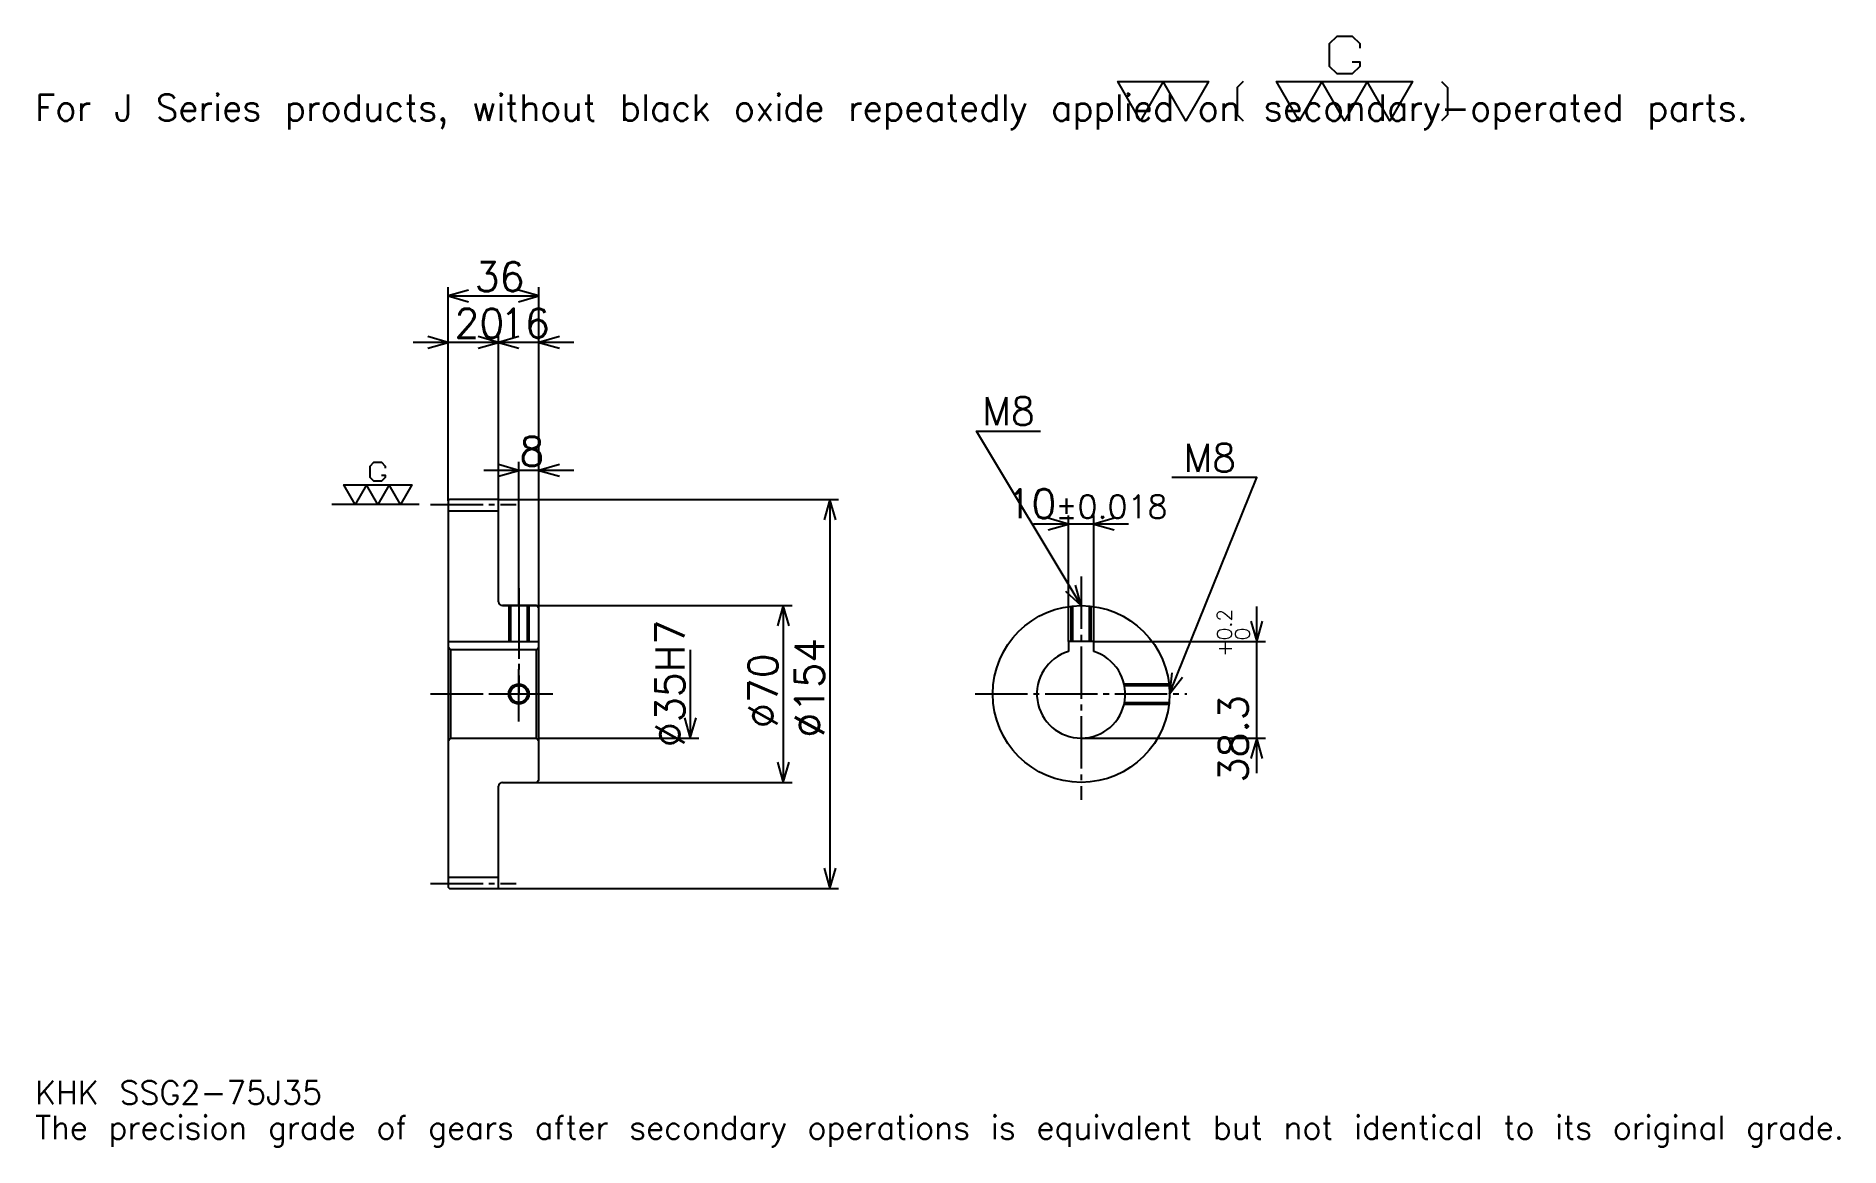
# Model space of a CAD drawing. Extents: x 23 to 738, y 8 to 448.
import ezdxf

# ---------------------------------------------------------------- set-up
doc = ezdxf.new("R2010")
doc.units = 0
doc.linetypes.add('DASHDOT', pattern=[27.652174, 20.73913, -2.304348, 2.304348, -2.304348])
doc.layers.get('0').update_dxf_attribs({"linetype": 'CONTINUOUS'})
doc.layers.add('DASHDOT', color=6, linetype='DASHDOT')
doc.styles.add('KANJI', font='TXT', dxfattribs={"bigfont": 'BIGFONT'})

msp = doc.modelspace()

# ---------------------------------------------------------------- linework, layer by layer
at = {"color": 5}
for p, q in [((186.652191, 264.804352), (186.652191, 348.913055)), ((186.652191, 345.456543), (222.652191, 345.456543)), ((222.652191, 264.804352), (222.652191, 348.913055)), ((206.652191, 264.804352), (206.652191, 330.478271)), ((220.478271, 327.021729), (172.826111, 327.021729)), ((236.478271, 327.021729), (192.826111, 327.021729)), ((214.652191, 264.804352), (214.652191, 279.782593)), ((236.478271, 276.32608), (200.826111, 276.32608)), ((186.652191, 264.304352), (186.652191, 264.804352)), ((206.152191, 264.804352), (222.652191, 264.804352)), ((206.652191, 264.304352), (206.652191, 264.804352)), ((214.652191, 222.804352), (214.652191, 264.804352)), ((214.652191, 222.804352), (214.652191, 264.804352)), ((222.652191, 264.804352), (341.326111, 264.804352)), ((222.652191, 221.804352), (222.652191, 264.804352)), ((337.869568, 264.804352), (337.869568, 110.804352)), ((432.391327, 208.604355), (432.391327, 258.521729)), ((442.391327, 208.604355), (442.391327, 258.521729)), ((456.217407, 255.065216), (418.565247, 255.065216)), ((208.152191, 222.804352), (222.652191, 222.804352)), ((222.652191, 222.804352), (322.891327, 222.804352)), ((319.434814, 222.804352), (319.434814, 152.804352)), ((506.956543, 156.478271), (506.956543, 222.430435)), ((442.391327, 208.604355), (510.413055, 208.604355)), ((282.565247, 205.304352), (282.565247, 170.304352)), ((222.652191, 170.304352), (286.021759, 170.304352)), ((437.391327, 170.304352), (510.413055, 170.304352)), ((208.152191, 152.804352), (222.652191, 152.804352)), ((222.652191, 152.804352), (322.891327, 152.804352)), ((206.152191, 110.804352), (222.652191, 110.804352)), ((222.652191, 110.804352), (341.326111, 110.804352))]:
    msp.add_line(p, q, dxfattribs=at)
at = {"color": 7}
msp.add_line((175.130447, 262.804352), (140.565231, 262.804352), dxfattribs=at)
at = {"color": 4}
for p, q in [((186.652191, 260.304352), (206.652191, 260.304352)), ((186.652191, 208.604355), (222.652191, 208.604355)), ((187.652191, 205.304352), (187.652191, 170.304352)), ((221.652191, 205.304352), (222.652191, 206.304352)), ((221.652191, 170.304352), (222.652191, 169.304352)), ((186.652191, 115.304352), (206.652191, 115.304352))]:
    msp.add_line(p, q, dxfattribs=at)
at = {"color": 7}
for points in [[(544.747803, 438.148712), (547.743469, 438.148712), (547.743469, 436.351318), (544.747803, 433.355652), (538.756531, 433.355652), (535.760864, 436.351318), (535.760864, 445.338287), (538.756531, 448.333923), (544.747803, 448.333923), (547.743469, 445.338287), (547.743469, 443.540894)], [(460.869568, 414.782623), (451.882599, 430.360016), (487.830444, 430.360016), (478.843475, 414.782623), (469.856537, 430.360016), (460.869568, 414.782623)], [(501.610443, 430.360016), (499.213928, 427.963501), (499.213928, 417.179138), (501.610443, 414.782623)], [(523.778259, 414.782623), (514.791321, 430.360016), (568.713074, 430.360016), (559.726074, 414.782623), (550.739136, 430.360016), (541.752197, 414.782623), (532.765198, 430.360016), (523.778259, 414.782623)], [(580.096558, 430.360016), (582.493042, 427.963501), (582.493042, 417.179138), (580.096558, 414.782623)], [(160.26741, 274.487396), (161.765228, 274.487396), (161.765228, 273.588684), (160.26741, 272.090881), (157.271759, 272.090881), (155.773926, 273.588684), (155.773926, 278.082184), (157.271759, 279.580017), (160.26741, 279.580017), (161.765228, 278.082184), (161.765228, 277.183472)], [(149.782623, 262.804352), (145.289154, 270.593048), (172.250015, 270.593048), (167.756546, 262.804352), (163.263062, 270.593048), (158.769592, 262.804352), (154.276108, 270.593048), (149.782623, 262.804352)]]:
    msp.add_lwpolyline(points, dxfattribs=at)
at = {"color": 5}
for points in [[(194.717407, 347.760864), (186.652191, 345.456543), (194.717407, 343.152161)], [(214.586975, 343.152161), (222.652191, 345.456543), (214.586975, 347.760864)], [(178.586975, 324.717407), (186.652191, 327.021729), (178.586975, 329.326111)], [(198.586975, 324.717407), (206.652191, 327.021729), (198.586975, 329.326111)], [(214.717407, 329.326111), (206.652191, 327.021729), (214.717407, 324.717407)], [(230.717407, 329.326111), (222.652191, 327.021729), (230.717407, 324.717407)], [(437.391327, 222.804352), (395.913055, 291.934784), (421.260864, 291.934784)], [(206.586975, 274.021729), (214.652191, 276.32608), (206.586975, 278.630432)], [(230.717407, 278.630432), (222.652191, 276.32608), (230.717407, 274.021729)], [(472.391327, 187.804352), (506.956543, 273.5), (473.313049, 273.5)], [(340.17395, 256.739136), (337.869568, 264.804352), (335.565247, 256.739136)], [(424.326111, 252.760864), (432.391327, 255.065216), (424.326111, 257.369568)], [(450.456543, 257.369568), (442.391327, 255.065216), (450.456543, 252.760864)], [(431.265839, 228.534637), (437.391327, 222.804352), (435.217773, 230.905792)], [(321.739136, 214.739136), (319.434814, 222.804352), (317.130432, 214.739136)], [(504.652191, 216.669571), (506.956543, 208.604355), (509.260895, 216.669571)], [(473.27121, 196.146027), (472.391327, 187.804352), (477.545319, 194.422073)], [(280.260895, 178.369568), (282.565247, 170.304352), (284.869568, 178.369568)], [(509.260895, 162.239136), (506.956543, 170.304352), (504.652191, 162.239136)], [(317.130432, 160.869568), (319.434814, 152.804352), (321.739136, 160.869568)], [(335.565247, 118.869568), (337.869568, 110.804352), (340.17395, 118.869568)]]:
    msp.add_lwpolyline(points, dxfattribs=at)
at = {"color": 4}
for points in [[(206.652191, 224.304352), (206.652191, 264.304352), (206.152191, 264.804352), (187.152191, 264.804352), (186.652191, 264.304352), (186.652191, 169.304352)], [(208.152191, 152.804352), (221.652191, 152.804352), (222.652191, 153.804352), (222.652191, 221.804352), (221.652191, 222.804352), (208.152191, 222.804352)], [(210.652191, 222.804352), (210.652191, 208.604355)], [(211.327194, 222.804352), (211.327194, 208.604355)], [(217.977188, 222.804352), (217.977188, 208.604355)], [(218.652191, 222.804352), (218.652191, 208.604355)], [(433.391327, 208.604355), (433.391327, 222.575027)], [(434.066345, 208.604355), (434.066345, 222.646057)], [(440.716309, 208.604355), (440.716309, 222.646057)], [(441.391327, 208.604355), (441.391327, 222.575027)], [(442.391327, 204.57486), (442.391327, 208.604355), (432.391327, 208.604355), (432.391327, 204.57486)], [(186.652191, 169.304352), (187.652191, 170.304352), (221.652191, 170.304352), (221.652191, 205.304352), (187.652191, 205.304352), (186.652191, 206.304352)], [(454.42804, 191.804352), (472.162018, 191.804352)], [(454.57254, 191.129349), (472.233032, 191.129349)], [(454.42804, 183.804352), (472.162018, 183.804352)], [(454.57254, 184.479355), (472.233032, 184.479355)], [(186.652191, 169.304352), (186.652191, 111.304352), (187.152191, 110.804352), (206.152191, 110.804352), (206.652191, 111.304352), (206.652191, 151.304352)]]:
    msp.add_lwpolyline(points, dxfattribs=at)
for centre, radius in [((437.391327, 187.804352), 35), ((214.652191, 187.804352), 3.325)]:
    msp.add_circle(centre, radius, dxfattribs=at)
at = {"color": 7}
msp.add_circle((214.652191, 187.804352), 4, dxfattribs=at)
at = {"color": 4}
for centre, radius, start, end in [((208.152191, 224.304352), 1.5, 180, 270), ((437.391327, 187.804352), 17.5, 106.601549926, 73.398450074), ((208.152191, 151.304352), 1.5, 90, 180)]:
    msp.add_arc(centre, radius, start, end, dxfattribs=at)
at = {"layer": 'DASHDOT', "color": 7}
for p, q in [((179.739151, 262.804352), (213.565231, 262.804352)), ((437.391327, 234.326096), (437.391327, 145.891312)), ((214.652191, 222.804352), (214.652191, 187.804352)), ((179.739151, 187.804352), (229.565231, 187.804352)), ((395.478271, 187.804352), (479.304352, 187.804352)), ((179.739151, 112.804352), (213.565231, 112.804352))]:
    msp.add_line(p, q, dxfattribs=at)
for points in [[(214.652191, 229.717392), (214.652191, 201.691315)], [(214.652191, 176.891312), (214.652191, 198.717392)], [(203.739151, 187.804352), (225.565231, 187.804352)]]:
    msp.add_lwpolyline(points, dxfattribs=at)

# ---------------------------------------------------------------- texts
at = {"color": 7, "style": 'KANJI'}
for s, height, p in [('For J Series products, without black oxide repeatedly applied on secondary-operated parts.', 10.369565, (23.043478, 414.782623)), ('36', 11.521739, (197.163055, 347.299988)), ('20', 11.521739, (189.163055, 328.865234)), ('16', 11.521739, (207.163055, 328.865234)), ('M8', 11.06087, (398.217407, 294.239136)), ('8', 11.521739, (214.907623, 278.169556)), ('M8', 11.06087, (477.921753, 275.804352)), ('10', 11.521739, (407.84729, 257.369568)), ('%%p0.018', 9.217391, (427.317627, 257.369568)), ('KHK SSG2-75J35', 9.217391, (23.043478, 25.347826)), ('The precision grade of gears after secondary operations is equivalent but not identical to its original grade.', 9.217391, (23.043478, 11.521739))]:
    msp.add_text(s, height=height, dxfattribs=at).set_placement(p)
for s, height, p in [('%%c35H7', 11.521739, (280.260895, 166.777176)), ('0.2', 5.76087, (497.047852, 209.094574)), ('%%c154', 11.521739, (335.565247, 170.521744)), ('+', 5.76087, (497.047852, 202.642395)), ('0', 5.76087, (504.191315, 209.094574)), ('%%c70', 11.521739, (317.130432, 174.266312)), ('38.3', 11.521739, (503.500031, 152.771744))]:
    msp.add_text(s, height=height, rotation=90, dxfattribs=at).set_placement(p)

doc.saveas('drawing.dxf')
